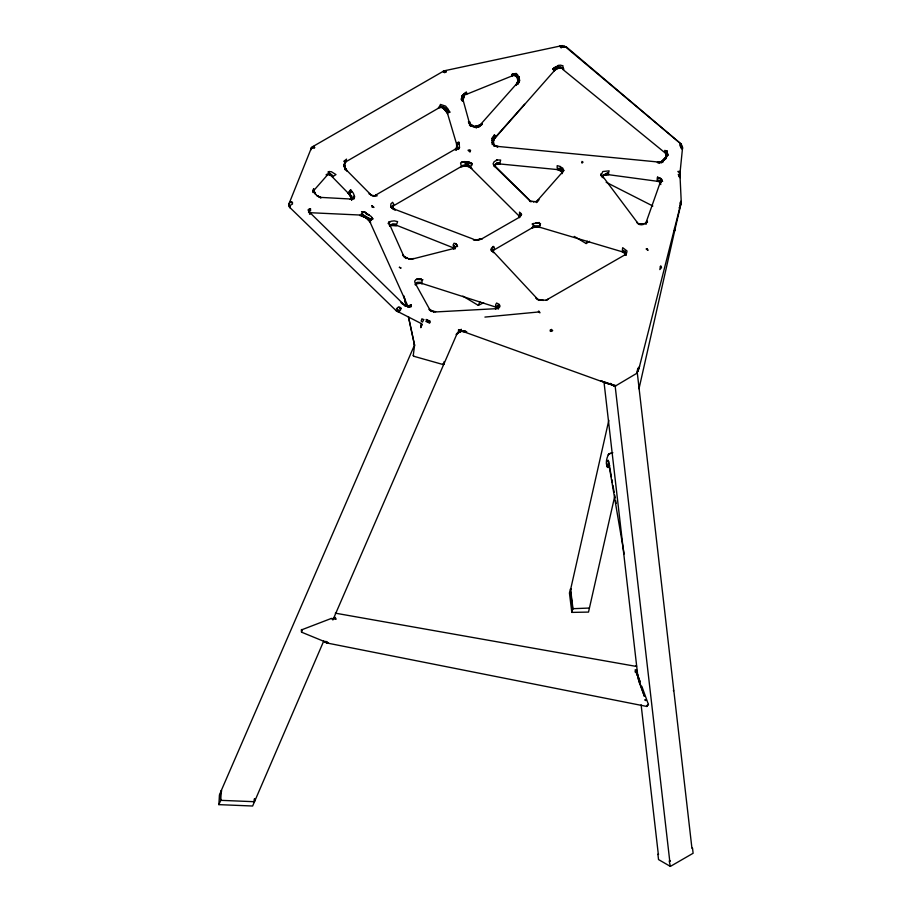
<?xml version="1.0" encoding="UTF-8"?>
<svg xmlns="http://www.w3.org/2000/svg" width="912" height="912" viewBox="0 0 912 912"><rect width="100%" height="100%" fill="white"/><g stroke="black" fill="none" stroke-linecap="round" stroke-linejoin="round"><path stroke-width="1.37" d="M430.407 310.764L415.017 282.902L414.698 281.01L416.362 279.368L421.048 278.855L416.362 279.368L422.894 279.733L421.937 280.622L422.119 282.332L417.229 282.31L415.405 284.441L417.457 283.256L421.823 283.393L495.809 307.093L498.659 308.678M667.493 153.592L668.165 155.428L665.6 151.905L664.62 152.498L562.841 69.426L562.966 65.778L560.413 65.151L558.212 65.47L558.201 66.188C548.796 69.289 554.188 72.151 559.045 67.477L557.825 68.491L557.221 67.978L553.801 71.33L492.708 140.722L495.376 137.267M495.535 309.248C497.177 308.051 501.908 307.766 499.217 304.323L496.595 303.035L495.718 304.562L495.604 305.577L498.294 306.831L498.134 308.473L495.512 307.184M328.537 643.313C325.846 639.586 322.198 642.299 328.537 643.313L646.859 706.469L646.859 705.5L648.455 704.554L641.797 686.269M518.096 82.183L518.153 80.324L518.62 82.422L518.871 80.393L519.19 82.536L518.723 78.318M638.206 679.44L603.949 381.615L615.167 386.164L637.317 372.997L691.957 848.479L692.527 848.149L693.109 853.267L670.366 866.4L658.532 859.571L657.94 854.453L658.532 854.111L657.94 854.453M680.261 176.837L679.953 174.705L678.266 174.397L679.463 177.27L680.101 177.669L680.261 176.837L679.953 174.705L681.253 202.088M221.274 791.012L221.73 790.898C220.123 791.833 219.587 799.402 221.194 800.508M254.323 798.889L254.197 801.386L253.399 801.819M254.642 798.969L254.494 801.716L252.635 806.014L218.891 804.635L219.427 794.99L221.285 790.704M218.891 804.635L220.727 800.337L221.194 792.346M351.758 198.941L351.701 195.955L349.433 194.119L348.851 191.497L350.71 192.364L349.775 190.654L351.006 192.17L350.185 190.175L351.781 191.588L350.539 189.753L353.332 193.162L354.643 196.582L354.095 198.85L350.117 199.386M351.553 199.865L351.815 197.836L349.433 194.119L350.311 194.233L349.775 193.253L349.296 194.051L347.951 192.683L351.223 197.573L349.307 194.302L331.17 175.731L326.827 174.181M679.964 173.44L679.953 171.376L677.867 171.456L679.964 173.44L682.541 147.881C682.222 145.612 682.358 150.32 682.165 148.337L681.857 148.907M332.572 177.281L332.527 175.514L331.387 175.697L332.116 175.172L331.466 174.58L330.725 174.979L333.211 176.335L335.992 174.58L331.284 171.673L328.309 171.855L328.388 173.896L312.941 191.463M646.232 224.113L646.061 222.505L660.413 181.91L660.767 184.6M674.766 230.383L673.922 230.907L674.766 230.383L680.956 203.9L680.785 201.472L679.976 203.034L680.443 205.223L639.551 366.271L637.636 371.902L637.693 368.984L636.872 373.065M392.035 206.705L392.479 208.05M608.065 454.78L608.942 453.982C606.799 456.775 604.827 464.47 607.962 467.48L608.27 467.411M444.064 361.722L443.802 364.23L443.015 364.526L413.945 356.318L413.239 355.6L414.595 345.272M498.214 308.826L498.385 307.298L497.815 308.609M645.685 223.907L645.821 222.779L645.251 223.292M421.105 323.874L420.774 327.123L422.233 324.581L421.743 323.794L396.173 310.718L289.309 206.978L288.705 204.505L311.471 147.767L310.832 149.944M536.427 202.578L536.632 201.278L535.789 201.723M562.066 173.713L562.43 170.396L560.869 168.982L557.164 168.104L557.198 165.631L560.561 166.565L562.259 168.823L560.093 167.398L562.886 168.196L563.456 170.533L564.083 170.305L537.145 200.879L536.769 202.202L537.635 201.506M638.514 367.627L638.081 370.865L639.551 366.271M344.041 165.494L346.549 159.121L344.143 161.093L344.759 161.743L344.132 164.776C344.029 167.694 348.68 171.536 346.697 171.16M492.833 144.358L493.118 142.432L494.042 145.92L493.552 141.44L494.35 138.031L493.586 140.266L495.775 136.378L495.376 135.763L494.122 137.165L494.954 135.329L493.449 136.686L494.486 134.851L491.648 138.749L492.229 138.362L492.047 142.329L494.076 145.589L497.849 146.946L496.037 146.251L657.883 161.983C660.151 165.722 667.778 154.014 664.723 159.292M682.541 147.881L682.358 148.747L682.393 146.49L681.093 144.028L566.044 46.66L560.572 47.538L560.048 46.056L564.733 46.124M635.596 666.296L335.32 613.16M461.438 99.921L462.042 97.356L466.294 93.343L466.625 94.278L511.94 75.97M638.457 367.775L637.192 372.609M608.817 420.295L570.604 589.471L572.736 606.754M614.585 496.892L588.514 612.089L571.824 612.397L572.907 608.076L573.751 608.498L572.656 608.703L570.274 589.22L571.265 589.038M638.993 388.786L674.686 230.793L674.584 228.068M351.542 200.07L352.135 199.272M625.586 254.938L625.301 251.484L622.394 250.116L622.668 247.676L627.011 250.96L626.647 253.012L625.176 254.699L546.06 300.23M553.789 71.421L555.579 69.255L559.58 67.271L563.228 67.887L558.418 67.853L555.442 68.902L559.58 67.271L561.53 67.83M420.842 327.704L421.606 324.626M529.929 200.788L494.156 165.893L493.073 163.772L494.224 161.595L497.12 160.159L496.402 159.931L500.665 160.056L500.027 162.518L497.188 162.872L497.257 164.035L496.47 164.263L496.732 163.282L497.257 164.035L498.682 163.75L499.217 162.621L500.289 164L557.118 169.552L560.527 170.339L562.807 172.049M474.981 126.985L476.395 126.848L476.189 128.045L476.953 126.791L478.23 126.232L478.675 126.859L481.331 123.758L481.946 123.838L480.521 125.423L482.357 124.157L478.846 126.836L474.479 127.395L470.558 125.491L468.403 121.706C470.626 126.973 475.562 127.885 479.929 124.898L474.559 126.791L478.196 125.993L474.605 126.494L469.566 123.587L463.353 101.015L462.612 100.058L462.19 100.97L461.757 98.314L462.316 95.851L466.306 91.941M308.53 212.587L309.1 211.196L310.582 210.809L310.479 208.666L308.324 209.76L308.302 210.569L310.399 213.853M313.135 191.668L313.671 188.636L313.169 190.665C314.754 193.937 317.524 196.935 321.161 197.779L317.023 195.635L320.944 197.505L319.702 197.425M636.747 670.183L636.724 671.471M680.557 204.801L679.736 205.759M563.981 69.027L562.841 69.426M561.359 47.777L562.351 45.999L562.351 46.865M311.995 148.006L312.668 146.684L443.392 71.216L444.851 72.481L446.378 71.968L445.877 70.589L444.623 72.709M519.43 217.66L519.566 212.108L520.592 214.844L520.843 213.214L520.57 215.996L521.618 214.423L519.407 217.261L480.989 239.309M415.291 284.932L415.963 283.279L415.405 284.441M220.978 791.24L414.299 345.545M323.806 640.874L254.494 801.716L220.727 800.337M332.869 620L443.802 364.23L443.015 364.526M444.053 363.66L443.061 364.116L444.053 363.66L456.673 334.556L459.317 331.501L457.938 333.108L458.508 331.911M494.042 145.92L494.452 144.985L495.33 145.715M462.874 296.126L478.321 305.383L479.917 301.792M309.248 209.167L308.78 210.182L308.324 209.76L310.479 208.666M574.275 236.413L586.154 243.538L587.203 241.201M602.171 177.555L604.018 174.545L602.627 176.563L603.208 175.423M561.906 172.995L562.373 172.345L560.766 170.168L557.05 169.552M662.864 162.222L663.389 161.093M660.379 182.389L662.283 180.553L661.257 178.741L657.461 177.179L661.257 178.741L661.667 179.972L659.228 177.965L657.29 178L657.176 179.789L659.308 180.302L658.954 181.306L657.05 181.237L661.28 182.4M646.289 222.118L647.406 221.171L646.699 222.277L647.531 222.118L645.844 223.28L642.185 224.135L643.439 224.398L638.845 224.249C634.068 218.937 638.377 225.515 640.783 224.591M609.262 463.912L608.851 464.789L609.672 465.736L609.216 464.573M313.306 191.018L313.705 190.198M678.676 175.64C678.881 173.177 680.512 176.734 678.995 175.765M494.236 166.235L495.547 164.126L494.407 166.018L494.954 164.798L495.41 167.192L495.273 166.303M344.759 169.484L345.238 168.538L346.286 169.666L345.124 168.275L344.531 164.969L345.443 168.253L344.793 166.828M673.512 690.988L673.489 690.133M331.147 618.507L335.548 619.214L335.149 617.39C335.377 616.466 332.777 619.613 331.147 618.507L301.336 629.953L301.519 632.164L328.457 643.222L325.253 642.208M679.018 207.868L679.93 207.127M456.171 150.275L457.277 148.724L457.391 146.501L457.003 148.519L456.559 143.971L447.632 113.852L445.25 109.622L442.286 107.559L443.813 107.183L445.922 108.414L446.994 110.66L446.242 110.899L447.86 112.746L450.095 112.21L445.672 106.157L440.428 104.424L439.584 106.875L440.804 106.373L443.813 107.183L439.174 107.764L345.568 161.971L344.086 161.287M289.104 203.433L290.78 201.666L290.723 202.51L291.418 201.677L292.49 202.327L292.433 204.197L291.418 204.14L290.164 206.158L290.13 207.982M390.473 224.66L389.743 225.937L390.997 224.375L390.062 226.267L389.014 224.512L389.185 221.57L388.136 223.554L390.974 221.263L394.269 220.864L397.621 221.639L396.709 224.135L392.707 223.816L390.564 225.389L396.446 225.241L455.396 248.645M309.51 214.229L309.989 213.397L309.031 211.903M392.035 206.568L393.767 204.288L392.639 202.293L390.952 203.798L390.678 205.85L394.702 209.281L473.043 239.035C475.289 241.532 489.641 236.459 477.455 239.959L481.49 238.693M555.294 67.1L552.854 69.05L558.212 65.47M391.522 207.628L393.152 205.838L392.24 206.249M563.206 47.287L563.935 46.17L564.152 47.276M308.655 212.359L309.328 211.322L309.499 212.45M311.14 148.348L312.36 147.653L314.127 148.325L314.788 147.55L313.682 146.41L312.668 146.684M392.935 206.123L460.64 166.896L465.416 165.676L465.701 164.73L461.187 165.756L460.56 163.066L464.299 161.618L468.335 161.846L471.983 163.476L468.335 161.846L461.301 162.211L466.693 161.96L472.268 164.491L471.014 166.326L468.061 164.969L467.651 166.007L466.032 165.824L466.397 164.741L467.696 164.605L467.651 166.007L469.771 166.976L469.019 165.289L471.059 168.23L519.988 216.919L519.373 215.791M606.56 463.877L607.061 463.273M493.369 250.31C494.521 249.147 491.465 252.909 491.089 250.196L491.215 248.645L493.267 246.331L492.423 247.483L493.939 246.685L494.475 248.372L492.776 250.948M455.829 149.864L456.821 147.334L455.054 149.614L459.659 147.242L458.383 149.443L459.386 146.524L459.203 142.283L459.146 144.301L458.542 142.147L458.679 144.335L457.995 142.329L456.923 143.07L456.581 148.474L456.627 143.925M570.832 589.198L569.43 592.914L571.824 612.397M674.31 231.238L674.686 230.793L673.945 231.34M456.673 334.556C454.678 335.434 458.793 331.079 459.944 331.466L458.326 331.181L460.822 331.216L461.278 330.361L458.474 330.235L458.576 329.631L461.335 329.916L461.244 329.255L461.381 331.079L464.425 331.558L460.765 331.238L458.93 332.47L460.184 331.295L463.638 331.626L463.9 330.646L466.762 331.797M400.699 307.606L399.376 307.264L401.223 308.541M481.205 123.724L516.397 84.052L518.449 82.775L517.754 84.292L519.521 80.917L519.156 76.825L519.521 80.917L517.788 75.149L516.283 73.439L512.111 74.066L516.124 73.986L517.469 75.457L514.106 74.043L512.259 74.681L512.555 75.445L513.98 75.001L512.213 76.414M495.239 137.416L524.594 104.264M329.677 171.445L328.309 171.855M443.392 71.216L442.924 71.683L443.677 71.296M493.666 250.162L533.144 227.259L537.977 226.712L622.463 251.86L625.324 253.16L626.191 254.801M345.568 161.971L346.218 161.401L344.793 162.929L344.713 166.942M478.675 126.859L481.331 125.001M455.191 248.155L453.572 248.999L457.129 245.944L455.567 243.436L457.539 246.559L457.026 244.769L454.085 243.185L453.047 245.191L454.552 246.331L455.054 248.155L454.78 246.377L454.735 247.768L453.754 247.312L454.051 246.046L453.07 247.346M538.08 199.922L538.924 199.546L538.547 200.492C536.689 203.387 527.17 199.819 529.997 200.56M466.625 94.278L465.599 94.677L466.955 93.309L466.442 92.545L464.299 93.514M398.225 312.212C401.77 312.713 394.611 309.362 396.173 310.718M624.811 254.699C624.378 256.557 627.319 249.854 625.7 254.63L625.301 251.484L624.937 252.647L621.984 251.29L622.372 251.883M453.914 248.474L411.882 259.168M518.825 217.136L519.988 215.038L519.658 216.554L518.985 215.54M494.099 165.619L495.387 164.753L494.703 164.65L500.289 164M586.154 243.538L589.54 241.338M669.773 861.281L670.309 860.962L669.214 860.951L670.366 866.4M375.619 195.145L455.464 149.044M415.735 283.917L420.66 283.244L422.017 283.917M550.175 331.079L551.509 330.372L550.084 330.121M478.321 305.383L483.634 302.727M516.397 84.052L516.397 85.443M460.469 167.135C460.594 166.292 469.68 165.175 471.869 168.481L469.235 167.01L471.059 168.23M407.447 306.899L408.006 306.66C401.348 303.411 408.508 307.846 411.346 306.649L411.209 304.642L409.442 305.406L409.135 307.23M327.647 174.5L326.029 174.83M532.084 227.989L535.846 226.985L540.2 227.453M644.26 223.839L644.852 223.6M589.3 608.053L572.656 608.703M611.838 453.059L609.045 453.8L612.864 452.762M511.78 75.502L515.257 74.636L518.221 76.631L519.373 79.105M480.111 239.628L475.346 240.073M602.604 176.027L601.624 176.278C603.402 173.28 610.436 177.053 608.429 173.234L609.136 170.84L602.775 171.547L600.951 175.708L600.917 173.816L601.943 176.369L603.106 176.837L637.477 222.722M409.636 306.683L410.468 306.466L406.752 306.17L401.873 303.343L404.506 305.155L309.829 212.553M445.569 70.52L560.048 46.056M641.182 224.785L643.222 224.455M438.182 108.106L438.957 108.026M415.94 284.441L415.906 283.529M301.496 629.508L302.157 629.85L301.53 632.096M547.77 299.182C549.035 301.644 530.054 298.486 543.313 300.424L538.388 299.467L535.857 297.836L537.214 299.512M484.922 317.08L539.015 311.938L539.893 312.862L539.254 311.391L538.502 311.106L538.547 311.984M614.585 386.118L615.703 386.015M533.303 201.962L534.01 201.917M433.645 312.052L495.626 308.701M310.046 212.701L360.616 215.061L364.743 215.608L367.832 217.558L368.79 219.689L369.018 218.663L368.152 217.991L367.867 218.846L364.595 216.532L361.369 215.54L365.746 217.751L362.908 215.962L363.512 214.981L362.087 213.59L361.209 214.058L362.987 212.462L361.517 211.618L366.111 212.656L363.546 211.595L371.23 216.52L372.997 219.04L371.936 217.9L372.335 219.062L370.637 220.75L369.018 218.663L369.086 220.009L408.302 307.013M411.415 259.339L408.519 259.179M439.424 106.487L442.103 106.556L438.889 107.16L442.012 107.468L440.325 106.738C444.053 107.274 447.074 111.332 447.655 114.068M396.72 225.834L389.777 225.435M320.112 197.357L351.052 199.044M413.797 258.472C411.597 259.042 407.721 259.988 402.58 254.927L404.164 257.093M657.883 161.983L657.392 162.61L659.935 162.655L657.484 162.404L662.066 161.47L665.999 158.449L666.809 156.169L662.021 161.96L665.999 158.449L667.55 153.547L666.444 156.157L666.17 152.087L664.939 150.32L665.521 153.227L664.62 152.498M475.22 239.617L477.432 239.753M530.054 201.438L531.194 201.814M435.64 311.642L431.501 310.981L429.119 309.567C437.201 312.451 432.755 312.702 429.324 309.054L430.612 310.183L430.225 309.681M661.724 162.518L659.855 162.347L661.736 162.712M497.986 146.296L495.604 146.137M608.76 174.716L657.05 181.237M475.084 240.232L473.431 239.936M635.573 665.931L636.633 666.136M359.579 215.38L365.438 217.466L370.625 222.551M600.689 380.657L602.65 381.262M538.183 300.094L539.174 300.413M407.322 258.176L404.666 256.933L407.425 258.415M662.648 181.374L662.021 181.032M463.889 331.797L600.495 381.068M405.361 258.21L406.228 258.541M393.95 209.578L395.215 210.079L394.919 209.224M370.853 195.373L375.197 195.704A1.949 1.129 60 0 1 376.36 195.168L377.169 195.784L373.225 196.274L369.2 193.481L369.257 194.108M463.9 330.646L466.306 331.797M606.172 182.286L652.855 206.021M431.148 311.186L431.775 311.528M565.258 46.672L681.093 144.028M608.806 462.042L607.837 461.244L608.133 460.218L608.646 461.575M472.006 125.662L470.261 124.169L469.577 121.763L469.794 122.356M681.275 144.244L679.748 144.541C679.372 147.128 684.08 148.382 680.933 145.601L680.728 147.961M370.055 193.925L347.358 170.989M392.57 208.586L393.22 209.042M562.316 171.958L558.554 169.803L561.849 171.627M659.194 181.1L660.163 181.933M401.086 302.453L402.922 304.027L401.269 302.989M469.349 124.967L470.877 126.289L469.634 124.716M625.792 253.969L623.477 252.236L625.301 253.57L625.94 255.337M495.011 166.041L529.519 200.104M413.239 355.6L413.945 356.318M336.049 619.214L335.399 617.732M492.936 251.951L493.54 252.67L493.096 251.404L537.02 298.509M610.196 383.348L614.095 385.936L608.076 383.416L614.882 385.309C617.139 385.879 611.108 385.537 610.573 383.77M493.096 251.404L491.819 250.002L492.32 251.222M348.053 192.979L350.539 196.103L351.918 199.66M603.242 177.783L602.855 176.119M646.859 706.469L648.409 704.395M389.937 225.173L403.503 255.599M345.238 168.538L345.83 169.951M414.664 345.055L414.31 344.075L414.47 345.557M404.54 305.326L404.757 306.022M607.039 464.949L607.973 467.48M404.062 296.446L406.136 306.056M408.496 317.045L414.413 344.508L408.428 316.646M404.016 296.081L406.125 305.885M608.897 462.965L611.416 476.999M611.906 479.678L612.419 482.551M612.91 485.241L614.175 492.263M614.665 494.988L615.178 497.815M615.668 500.563L616.181 503.367M608.315 461.039L624.161 553.96M615.167 386.164L669.75 861.053M641.125 704.851L658.339 854.464M463.353 101.015L463.068 99.191L464.379 95.6L462.737 100.981M637.75 676.567L636.701 670.582L635.265 669.659L635.276 672.19L635.687 671.506L640.11 681.8L636.553 672.201L639.266 679.828L637.591 676.351M492.115 142.66L492.252 144.655M517.446 77.087L517.925 80.849L516.762 76.061L516.637 77.041L517.446 77.087M660.14 180.815L660.185 182.81L660.14 180.815M550.7 330.76L550.631 331.398L551.794 331.318L552.672 330.566L551.384 329.38L550.7 330.76M354.141 196.468L353.662 198.611L353.389 196.468L354.141 196.468M328.867 173.166L329.802 174.591L331.056 174.249L329.984 173.542L329.209 174.26L329.813 173.405L328.867 173.166M680.785 201.472L680.603 203.695L680.785 201.472M423.704 319.588L422.484 322.073L421.162 321.07L421.903 318.812L423.704 319.588M665.988 155.325L665.874 156.739L666.034 153.307L665.988 155.325M462.042 97.356L461.791 99.921L462.042 97.356M540.155 224.808L540.109 225.788L534.831 225.845L533.885 227.145L534.375 225.959L533.144 226.45L533.167 224.797L532.357 224.5L533.987 223.486L532.186 223.873L539.334 222.528L538.502 222.733L540.542 223.748L539.551 224.09L540.155 224.808M517.286 82.684L516.306 85.09L517.856 81.065L517.286 82.684M660.391 266.418L659.855 269.576L661.553 267.512L660.858 265.951L660.391 266.418M444.668 70.805L443.688 72.082L444.668 70.805M325.094 641.934L328.411 642.994L325.094 641.934M455.339 247.186L455.168 248.509L455.339 247.186M289.036 203.843L288.728 205.462L290.005 207.218L289.036 203.843M313.489 191.258L313.249 192.535L313.489 191.258M470.147 151.358L470.011 152.065L468.016 150.229L469.783 149.807L470.569 150.469L470.147 151.358M372.005 205.656L372.13 207.229L373.977 207.412L372.005 205.656M666.889 150.731L667.082 153.911L666.889 150.731M426.713 320.397L425.836 321.412L429.803 322.916L427.489 322.175L430.019 322.358L429.29 321.48L430.179 321.149L426.109 319.474L427.204 319.964L426.713 320.397M659.741 180.633L659.957 182.047L659.741 180.633M560.971 67.283L560.732 68.195L558.44 68.377L559.774 67.42L562.294 67.727L561.359 68.48L560.971 67.283M645.81 700.519L645.035 699.926L645.81 700.519M536.279 222.619L538.422 223.098L536.279 222.619M514.79 75.058L514.585 75.764L516.443 76.642L515.257 74.636L512.031 74.795L515.793 75.388L514.79 75.058M491.773 248.714L491.408 249.922L491.773 248.714M462.316 95.851L461.221 99.305L462.897 97.242L462.316 95.851M605.636 173.736L604.553 175.047L605.636 173.736M396.526 308.621L399.707 311.015L400.505 310.114L400.037 309.339L400.881 309.134L398.578 306.888L396.526 308.621M680.922 204.083L680.5 204.972L680.922 204.083M607.654 173.075L607.187 174.306L606.104 173.531L605.329 174.671L607.175 174.454L606.104 173.531L607.039 173.143L607.187 174.306L608.566 174.249L607.654 173.075M517.663 82.593L517.024 84.28L517.663 82.593M311.596 147.527L311.197 148.588L312.212 146.98L311.596 147.527M495.626 163.966L494.897 165.346L496.732 163.282L495.626 163.966M464.219 93.697L461.746 96.718L464.219 93.697M399.399 267.307L400.87 267.991L399.399 267.307M411.209 304.642L411.255 305.794L411.209 304.642M498.385 304.939L497.941 305.543L499.069 305.725L498.385 304.939M665.087 158.164L661.952 161.264L665.087 158.164M582.506 162.325L581.856 162.986L582.962 162.074L581.959 161.413L582.506 162.325M393.665 225.15L395.329 225.446L393.665 225.15M517.218 76.847L517.925 78.557L517.218 76.847M459.135 332.071L457.573 333.074L460.685 331.774L459.135 332.071M480.271 125.172L478.31 125.913L480.271 125.172M466.556 162.986L465.017 163.601L467.89 163.567L466.556 162.986M561.439 45.714L560.071 46.193L562.328 45.6L561.439 45.714M535.686 226.837L532.357 227.316L535.686 226.837M636.131 671.38L638.161 676.841L636.131 671.38M535.834 226.94L533.794 227.305L535.846 226.985M642.196 224.295L638.582 223.873L642.196 224.295M639.95 683.088L638.594 680.671L644.431 696.392L639.95 683.088M647.338 249.044L646.129 248.965L648.033 250.401L647.338 249.044M493.118 142.34L492.355 140.425L493.118 142.34M639.244 223.759L640.589 224.01L639.244 223.759M367.821 214.286L366.02 213.739L369.44 215.437L367.821 214.286M606.617 383.143L601.122 381.136L608.92 384.02L606.617 383.143M370.5 218.812L369.246 218.242L370.808 220.225L370.5 218.812M393.893 208.757L392.719 207.913L393.893 208.757M607.552 467.366L606.674 464.835L607.552 467.366M445.079 109.714L443.677 108.71L446.903 112.438L445.079 109.714M391.932 207.799L390.701 206.864L392.65 208.711L391.932 207.799M447.724 109.075L446.378 107.958L448.499 112.415L447.724 109.075M315.575 194.21L313.489 189.935L315.575 194.21M344.896 168.355L343.767 164.992L345.317 169.826L344.896 168.355"/></g></svg>
